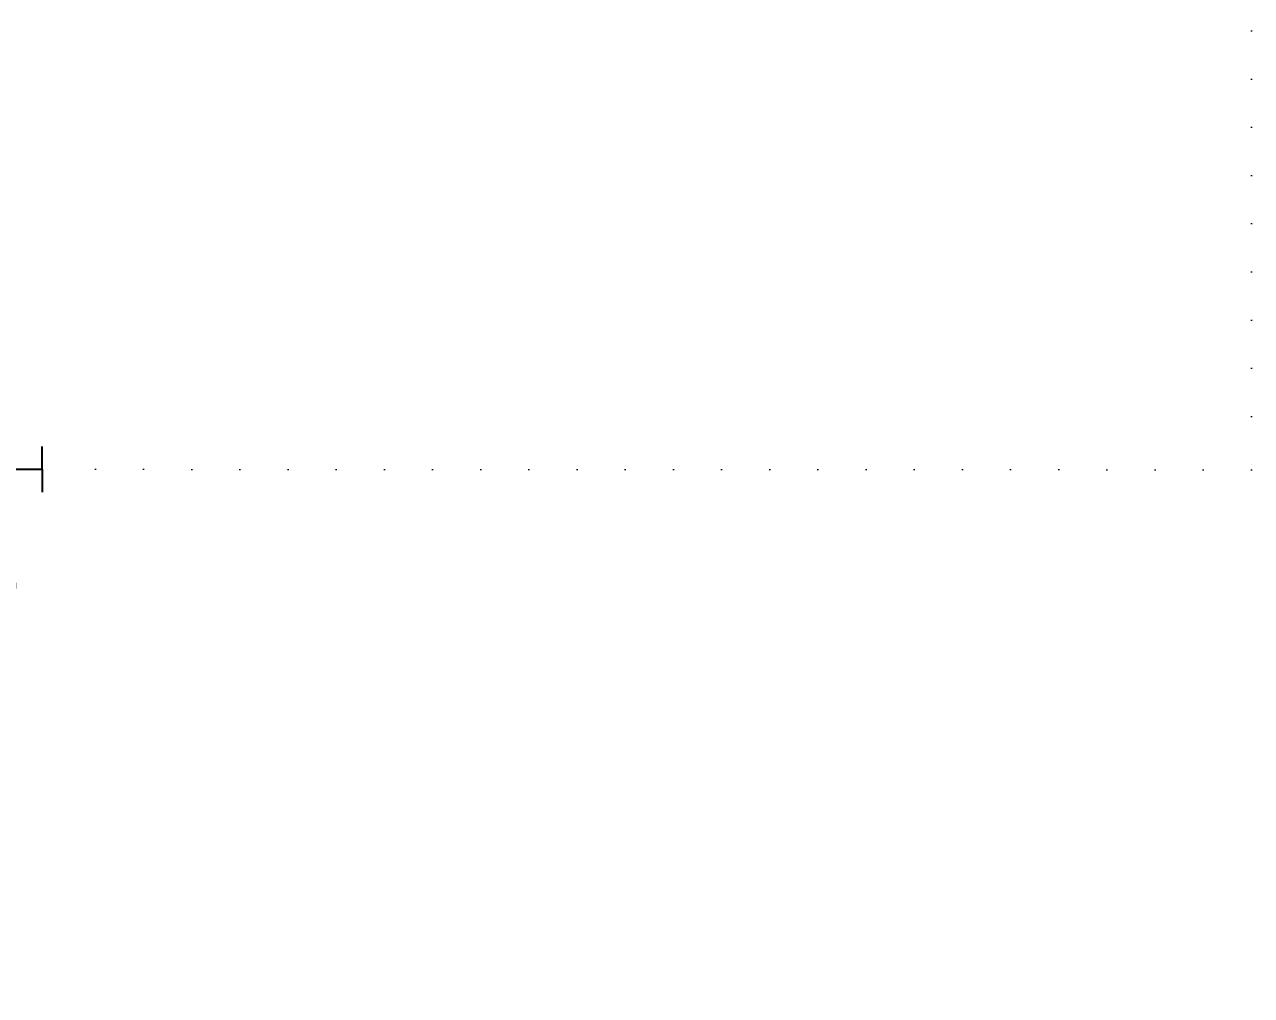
# Model space of a CAD drawing. Extents: x -6531732 to 89637, y -8915 to 32458.
# Drawn here: x 10435 to 12348, y 16361 to 17874 of the extents above; entities that cross this region are included whole.
import ezdxf

# ---------------------------------------------------------------- set-up
doc = ezdxf.new("R2010")
doc.units = 0
doc.linetypes.add('ACAD_ISO07W100', pattern=[3, 0, -3])
doc.layers.add('SAN-MC-Circuit_Informatii', color=83, linetype='ACAD_ISO07W100', lineweight=25)
doc.layers.add('SAN-MC-TEXT', color=7, linetype='Continuous')
doc.styles.get("Standard").update_dxf_attribs({"font": 'arial.ttf'})

# ---------------------------------------------------------------- blocks, each defined once
blk = doc.blocks.new('A$C26137C86')
at = {"layer": 'SAN-MC-TEXT', "ltscale": 2}
h = blk.add_hatch(color=96, dxfattribs=at)
h.set_gradient(color1=(0, 127, 0), one_color=1, tint=1, name='INVCYLINDER')
h.paths.add_polyline_path([(251.641116973944, 195.4868187177999), (251.641116973944, 217.8110139813755, 0.2778169703668653), (69.43528912278529, 408.3772844975451, -0.9234082729029423), (68.95621745730796, 424.0560075510366), (2.288391017355025, 424.0560075510366), (-66.10917000868312, 424.0560075510366, -1.031022239588681), (-64.8585070882774, 408.3772844974902, 0.2844094201617574), (-248.358883026056, 211.7010864592423), (-248.358883026056, 195.4868187177999)])
h.paths.add_polyline_path([(-248.358883026056, 185.4868187177999), (-248.358883026056, 99.70002376102639), (-195.8412801186496, 99.70002376102639, -1), (-166.8339509395009, 99.70002376102639, -1), (-195.8412801186496, 99.70002376102639), (-248.358883026056, 99.70002376102639), (-248.358883026056, -61.80291365721496), (251.641116973944, -61.80291365721496), (251.641116973944, 185.4868187177999)])
h.paths.add_polyline_path([(30.8325030321721, 0, -1), (-30.8325030321721, 0, -1)], flags=16)
h.paths.add_polyline_path([(-248.358883026056, -101.5913816124084), (-248.358883026056, -348.8811139855534), (251.6411169739305, -348.8811139855534), (251.6411169738276, -101.5913816124084)])
h.paths.add_polyline_path([(-37.36084208264941, -438.7043885178863), (1.641116973944008, -438.7043885178864), (40.64307603053749, -438.7043885178864), (40.64307603053749, -577.8557746737883, 0.3091017301800856), (251.641116973944, -381.2053092491287), (251.6411169739347, -358.8811139855534), (-248.358883026056, -358.8811139855534), (-248.358883026056, -375.0953817269963, 0.314399263158864), (-37.36084208264947, -577.6558736272257)])
at = {"layer": 'SAN-MC-TEXT'}
h = blk.add_hatch(color=256, dxfattribs=at)
edge = h.paths.add_edge_path()
edge.add_arc((330.1390669392422, 342.0223749390425), 75.3774896916002, 0, 360)
edge = h.paths.add_edge_path(flags=17)
edge.add_arc((330.1390669392422, 342.0223749390425), 66.9102896916002, 0, 360)
blk.add_hatch(color=1, dxfattribs=at).paths.add_polyline_path([(367.308323280653, 381.8586324295611), (298.459306149336, 306.4903073749156), (289.7162607477512, 315.8621167710662)])
h = blk.add_hatch(color=7, dxfattribs=at)
h.paths.add_polyline_path([(334.5044237361872, 345.9485343924316, -0.102050369822719), (335.0831921981298, 343.1423662147135, -0.5102455246463249), (325.7838898228365, 336.4022537550482)])
h.paths.add_polyline_path([(329.8397117065033, 349.9894214591623), (320.9359404550632, 342.4162515065254, -0.02564586930027718), (320.8986722038826, 343.1423662147135, -0.4937431064960073)])
for p, q in [((-96.61684276349843, 424.0560075510366), (-96.61684276349843, 439.2936737593336)), ((-96.61684276349843, 439.2936737593336), (2.288391017355025, 439.2936737593336)), ((2.288391017355025, 424.0560075510366), (-96.61684276349843, 424.0560075510366)), ((101.1936247982085, 439.2936737593336), (2.288391017355025, 439.2936737593336)), ((2.288391017355025, 424.0560075510366), (101.1936247982085, 424.0560075510366)), ((101.1936247982085, 439.2936737593336), (101.1936247982085, 424.0560075510366)), ((-248.358883026056, 211.7010864559634), (-248.358883026056, -61.80291365721496)), ((251.641116973944, -61.80291365721496), (251.641116973944, 217.8110139835699)), ((-248.358883026056, 195.4868187177999), (251.641116973944, 195.4868187177999)), ((-248.358883026056, 185.4868187177999), (251.641116973944, 185.4868187177999)), ((330.3503656441462, 165.5665535504813), (251.641116973944, 165.5665535504813)), ((-304.1359622161835, 99.70002376102639), (-304.1359622161835, 135.4545646775587)), ((-195.8412801185623, 99.70002376102639), (-304.1359622161835, 99.70002376102639)), ((-304.1359622161835, 99.70002376102639), (-304.1359622161835, 63.94548284449411)), ((-248.358883026056, -61.80291365721496), (251.641116973944, -61.80291365721496)), ((-248.358883026056, -101.5913816124084), (-248.358883026056, -375.0953817255795)), ((-248.358883026056, -101.5913816124084), (251.641116973944, -101.5913816124084)), ((251.641116973944, -381.2053092513233), (251.6411169738276, -101.5913816124084)), ((-248.358883026056, -348.8811139855534), (251.641116973944, -348.8811139855534)), ((-248.358883026056, -358.8811139855534), (251.641116973944, -358.8811139855534)), ((-227.8168941065669, -439.02820732072), (-253.883980630897, -720.2804180961102)), ((1.641116973944008, -438.7043885178864), (-37.36084208264947, -438.7043885178864)), ((-37.36084208264947, -438.7043885178864), (-37.36084208264947, -720.2804180961102)), ((1.641116973944008, -438.7043885178864), (40.64307603053749, -438.7043885178864)), ((40.64307603053749, -438.7043885178864), (40.64307603053749, -720.2804180961102)), ((231.0991280535236, -439.02820732072), (257.166214578785, -720.2804180961102)), ((-210.4801322808489, -468.6881972812116), (-220.1604220401496, -573.1341963801533)), ((213.7623662287369, -468.6881972812116), (223.4426559871063, -573.1341963801533)), ((-137.1975272633135, -573.9995358772576), (-125.2101887064055, -548.3135799244046)), ((140.4797612102702, -573.9995358772576), (128.4924226533622, -548.3135799244046)), ((-137.1975272633135, -573.9995358772576), (-220.1604220401496, -573.1341963801533)), ((-183.3943451801315, -720.2804180961102), (-107.0866770856082, -556.7716131787747)), ((186.6765791270882, -720.2804180961102), (110.3689110334963, -556.7716131787747)), ((140.4797612102702, -573.9995358772576), (223.4426559871063, -573.1341963801533)), ((-228.1906938916072, -659.7772398665547), (-231.9446194106713, -700.2804180961102)), ((-177.2289896011353, -659.7772398665547), (-228.1906938916072, -659.7772398665547)), ((-196.1313544157892, -700.2804180961102), (-177.2289896011353, -659.7772398665547)), ((199.4135883636773, -700.2804180961102), (180.5112235480919, -659.7772398665547)), ((180.5112235480919, -659.7772398665547), (231.4729278385639, -659.7772398665547)), ((231.4729278385639, -659.7772398665547), (235.2268533585593, -700.2804180961102)), ((-231.9446194106713, -700.2804180961102), (-196.1313544157892, -700.2804180961102)), ((235.2268533585593, -700.2804180961102), (199.4135883636773, -700.2804180961102)), ((-253.883980630897, -720.2804180961102), (-183.3943451801315, -720.2804180961102)), ((-37.36084208264947, -720.2804180961102), (1.641116973944008, -720.2804180961102)), ((40.64307603053749, -720.2804180961102), (1.641116973944008, -720.2804180961102)), ((257.166214578785, -720.2804180961102), (186.6765791270882, -720.2804180961102))]:
    blk.add_line(p, q, dxfattribs=at)
at = {"layer": 'SAN-MC-TEXT', "color": 7}
for p, q in [((330.1390669392422, 408.932664640859), (330.1390668975073, 385.1824085197004)), ((373.2991004990181, 342.0223749390425), (397.0493566201767, 342.0223749599099))]:
    blk.add_line(p, q, dxfattribs=at)
at = {"layer": 'SAN-MC-TEXT', "color": 1}
for p, q in [((367.308323280653, 381.8586324295611), (289.7162607477512, 315.8621167710662)), ((298.459306149336, 306.4903073749156), (367.308323280653, 381.8586324295611))]:
    blk.add_line(p, q, dxfattribs=at)
at = {"layer": 'SAN-MC-TEXT'}
blk.add_lwpolyline([(330.3503656441462, 165.5665535504813), (330.3503656441462, 266.6451814050233)], dxfattribs=at)
at = {"layer": 'SAN-MC-TEXT', "color": 7}
for centre, radius in [((330.1390669392422, 342.0223749390425), 75.3774896916002), ((330.1390669392422, 342.0223749390425), 66.9102896916002), ((327.990932242712, 343.1423661938461), 7.092259973639508)]:
    blk.add_circle(centre, radius, dxfattribs=at)
at = {"layer": 'SAN-MC-TEXT'}
for centre, radius in [((-181.3376155290753, 99.70002376102639), 14.50366458957433), ((0, 0), 30.8325030321721)]:
    blk.add_circle(centre, radius, dxfattribs=at)
for centre, radius, start, end in [((-65.24430271517485, 416.2357533574177), 7.867933088695794, 272.8105638651037, 83.68911966756944), ((69.82108475081623, 416.2357533574177), 7.867933088695794, 96.31088033243054, 267.1894361348963), ((2.288391017355025, 161.7870059013439), 255.5689171697786, 105.2324091297764, 168.7374144810485), ((2.288391017355025, 161.7870059013439), 255.5689171697786, 12.66280807981222, 74.76759087022361), ((-240.601792158559, -81.6971476348117), 21.35305608764132, 111.3016328709149, 248.6983671290851), ((243.884026106447, -81.6971476348117), 21.35305608764132, 291.3016328709149, 68.69836712908511), ((2.288391017355025, -325.1813011690974), 255.5689171697786, 191.2625855189515, 261.0750225728323), ((2.288391017355025, -325.1813011690974), 255.5689171697786, 278.6313136780421, 347.3371919201878)]:
    blk.add_arc(centre, radius, start, end, dxfattribs=at)
blk.add_text('Pa', height=25.40159999999998, rotation=1.066025967330453e-07, dxfattribs=at).set_placement((322.4257723003393, 303.3478716546815))
at = {"layer": 'SAN-MC-TEXT', "insert": (378.1763228059281, 563.2521490980871), "char_height": 100, "width": 317.3266276647837, "attachment_point": 3}
blk.add_mtext('M', dxfattribs=at)

msp = doc.modelspace()

# ---------------------------------------------------------------- linework, layer by layer
at = {"layer": 'SAN-MC-Circuit_Informatii', "linetype": 'ACAD_ISO07W100', "lineweight": 0, "ltscale": 25}
for points in [[(12348.29748480121, 18014.11408047358), (12348.29748480121, 17180.02449001705)], [(12348.29748480121, 17180.02449001705), (10462.99380330154, 17180.68925819699)]]:
    msp.add_lwpolyline(points, dxfattribs=at)

# ---------------------------------------------------------------- block references
at = {"layer": 'SAN-MC-TEXT', "xscale": -1}
msp.add_blockref('A$C26137C86', (10158.85784108675, 17080.98923442759), dxfattribs=at)

doc.saveas('drawing.dxf')
